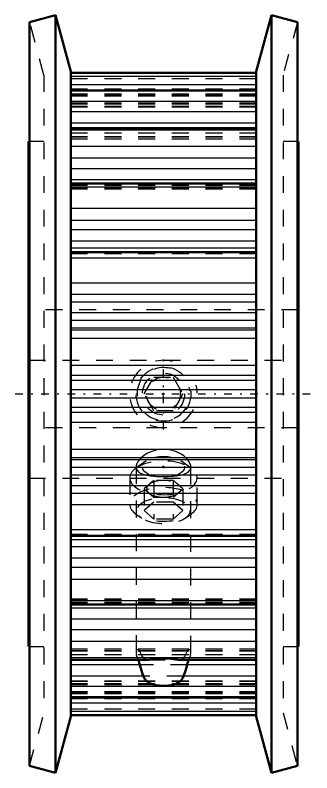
# Model space of a CAD drawing. Header units: millimetres. Extents: x -1 to 163, y 0 to 171.
# Drawn here: x 57.7 to 75.3, y 0 to 45 of the extents above; entities that cross this region are included whole.
import ezdxf

# ---------------------------------------------------------------- set-up
doc = ezdxf.new("R2010")
doc.units = ezdxf.units.MM
doc.linetypes.add('Center', pattern=[1.5, 0.45, -0.5, 0.05, -0.5])
doc.linetypes.add('Dashed', pattern=[2, 1, -1])
for name, color, linetype, lineweight in [('2d ConnectionPoints', 7, 'Continuous', 50), ('AM_4', 3, 'Continuous', 25), ('AM_5', 3, 'Continuous', 25), ('center', 4, 'Center', 25), ('hidden', 3, 'Dashed', 25), ('vis', 1, 'Continuous', 50)]:
    doc.layers.add(name, color=color, linetype=linetype, lineweight=lineweight)

# ---------------------------------------------------------------- blocks, each defined once
blk = doc.blocks.new('1_SET_SCREW4_3_1_0_in_MTP24XL037_A_C10_900')
at = {"layer": 'hidden'}
for p, q in [((65.479, 18.531), (64.867, 18.098)), ((68.133, 18.098), (67.521, 18.531)), ((64.5, 17.52), (64.5, 15.944)), ((65.923, 17.371), (65.345, 16.871)), ((65.923, 17.371), (65.923, 15.072)), ((67.077, 17.371), (65.923, 17.371)), ((67.655, 16.871), (67.077, 17.371)), ((67.077, 17.371), (67.077, 15.072)), ((68.5, 15.944), (68.5, 17.52)), ((65.345, 16.871), (65.345, 15.572)), ((65.345, 16.871), (65.923, 16.371)), ((67.077, 16.371), (67.655, 16.871)), ((67.655, 16.871), (67.655, 15.572)), ((65.923, 16.371), (67.077, 16.371)), ((65.923, 16.072), (65.345, 15.572)), ((67.077, 16.072), (65.923, 16.072)), ((67.655, 15.572), (67.077, 16.072)), ((64.867, 15.366), (65.218, 15.118)), ((65.345, 15.572), (65.923, 15.072)), ((67.077, 15.072), (67.655, 15.572)), ((67.782, 15.118), (68.133, 15.366)), ((67.077, 15.072), (65.923, 15.072))]:
    blk.add_line(p, q, dxfattribs=at)
for centre, major_axis, start_param, end_param in [((66.5, 17.52), (2, 0), 3.141593, 8.809298), ((66.5, 17.52), (2, 0), 2.526113, 3.141593), ((66.5, 16.871), (1, 0), 2.617994, 3.665191), ((66.5, 16.871), (1, 0), 1.570796, 2.617994), ((66.5, 16.871), (1, 0), 4.712389, 7.853982), ((66.5, 15.944), (2, 0), 5.667706, 9.424778), ((66.5, 16.871), (1, 0), 3.665191, 4.712389), ((66.5, 15.944), (2, 0), 3.141593, 5.667706)]:
    blk.add_ellipse(centre, major_axis=major_axis, ratio=0.5, start_param=start_param, end_param=end_param, dxfattribs=at)
for centre, major_axis in [((66.5, 18.17), (1.25, 0)), ((66.5, 15.572), (1.571, 0))]:
    blk.add_ellipse(centre, major_axis=major_axis, ratio=0.5, dxfattribs=at)
blk = doc.blocks.new('2_SET_SCREW4_3_2_0_in_MTP24XL037_A_C10_900')
at = {"layer": 'AM_5', "linetype": 'Dashed'}
blk.add_arc((66.5, 22.5), 1.57, 75, 15, dxfattribs=at)
at = {"layer": 'center'}
blk.add_line((66.5, 20.4), (66.5, 24.6), dxfattribs=at)
at = {"layer": 'hidden'}
for p, q in [((65.345, 22.5), (65.923, 23.5)), ((65.923, 23.5), (67.077, 23.5)), ((67.077, 23.5), (67.655, 22.5)), ((65.923, 21.5), (65.345, 22.5)), ((67.655, 22.5), (67.077, 21.5)), ((67.077, 21.5), (65.923, 21.5))]:
    blk.add_line(p, q, dxfattribs=at)
for radius in [1.25, 1]:
    blk.add_circle((66.5, 22.5), radius, dxfattribs=at)
blk = doc.blocks.new('3_MTP24XL037_A_C10_b_0_in_MTP24XL037_A_C10_900')
at = {"layer": 'AM_4'}
for p, q in [((72, 41.574), (61, 41.574)), ((72, 41.365), (61, 41.365)), ((72, 40.87), (61, 40.87)), ((72, 40.484), (61, 40.484)), ((72, 39.87), (61, 39.87)), ((72, 39.263), (61, 39.263)), ((72, 38.577), (61, 38.577)), ((72, 38.168), (61, 38.168)), ((72, 37.191), (61, 37.191)), ((72, 36.514), (61, 36.514)), ((72, 35.867), (61, 35.867)), ((72, 35.221), (61, 35.221)), ((72, 34.784), (61, 34.784)), ((72, 33.511), (61, 33.511)), ((72, 32.81), (61, 32.81)), ((72, 32.246), (61, 32.246)), ((72, 31.584), (61, 31.584)), ((72, 31.164), (61, 31.164)), ((72, 30.563), (61, 30.563)), ((72, 29.081), (61, 29.081)), ((72, 28.404), (61, 28.404)), ((72, 27.961), (61, 27.961)), ((72, 27.328), (61, 27.328)), ((72, 26.859), (61, 26.859)), ((72, 26.408), (61, 26.408)), ((72, 26.289), (61, 26.289)), ((72, 25.793), (61, 25.793)), ((72, 24.202), (61, 24.202)), ((72, 23.595), (61, 23.595)), ((72, 23.304), (61, 23.304)), ((72, 22.743), (61, 22.743)), ((72, 22.257), (61, 22.257)), ((72, 21.696), (61, 21.696)), ((72, 21.405), (61, 21.405)), ((72, 20.798), (61, 20.798)), ((72, 19.207), (61, 19.207)), ((72, 18.711), (61, 18.711)), ((72, 18.592), (61, 18.592)), ((72, 18.141), (61, 18.141)), ((72, 17.672), (61, 17.672)), ((72, 17.039), (61, 17.039)), ((72, 16.596), (61, 16.596)), ((72, 15.919), (61, 15.919)), ((72, 14.437), (61, 14.437)), ((72, 13.836), (61, 13.836)), ((72, 13.416), (61, 13.416)), ((72, 12.754), (61, 12.754)), ((72, 12.19), (61, 12.19)), ((72, 11.489), (61, 11.489)), ((72, 10.216), (61, 10.216)), ((72, 9.779), (61, 9.779)), ((72, 9.133), (61, 9.133)), ((72, 8.486), (61, 8.486)), ((72, 7.809), (61, 7.809)), ((72, 6.832), (61, 6.832)), ((65.092, 6.423), (61, 6.423)), ((72, 6.423), (67.908, 6.423)), ((65.304, 5.737), (61, 5.737)), ((72, 5.737), (67.696, 5.737)), ((72, 5.13), (61, 5.13)), ((72, 4.516), (61, 4.516)), ((72, 4.13), (61, 4.13)), ((72, 3.635), (61, 3.635)), ((72, 3.426), (61, 3.426))]:
    blk.add_line(p, q, dxfattribs=at)
at = {"layer": 'AM_5', "linetype": 'Dashed'}
blk.add_arc((66.5, 22.5), 2, 75, 15, dxfattribs=at)
at = {"layer": 'center'}
blk.add_line((57.7, 22.5), (75.3, 22.5), dxfattribs=at)
at = {"layer": 'hidden'}
for p, q in [((59.4, 41.439), (58.557, 44.586)), ((74.443, 44.586), (73.6, 41.439)), ((59.4, 41.439), (59.4, 3.561)), ((73.6, 41.439), (73.6, 3.561)), ((72, 41.224), (61, 41.224)), ((72, 40.6), (61, 40.6)), ((72, 40.303), (61, 40.303)), ((72, 40.25), (61, 40.25)), ((72, 40.248), (61, 40.248)), ((72, 40.192), (61, 40.192)), ((72, 39.776), (61, 39.776)), ((72, 39.706), (61, 39.706)), ((72, 39.581), (61, 39.581)), ((61, 39.558), (72, 39.558)), ((72, 38.169), (61, 38.169)), ((72, 37.992), (61, 37.992)), ((59.4, 37.5), (58.557, 37.5)), ((72, 37.774), (61, 37.774)), ((72, 37.749), (61, 37.749)), ((61, 37.663), (72, 37.663)), ((74.443, 37.5), (73.6, 37.5)), ((72, 34.966), (61, 34.966)), ((72, 34.878), (61, 34.878)), ((72, 34.731), (61, 34.731)), ((61, 34.694), (72, 34.694)), ((72, 30.914), (61, 30.914)), ((72, 30.854), (61, 30.854)), ((61, 30.852), (72, 30.852)), ((74.5, 27.5), (58.5, 27.5)), ((58.5, 24.5), (74.5, 24.5)), ((74.5, 20.5), (58.5, 20.5)), ((66.5, 19.214), (66.386, 19.211)), ((66.612, 19.211), (66.5, 19.214)), ((64.879, 18.172), (64.879, 7.128)), ((64.879, 18.17), (64.884, 18.11)), ((68.121, 7.128), (68.121, 18.171)), ((58.5, 17.5), (74.5, 17.5)), ((72, 14.148), (61, 14.148)), ((72, 14.146), (61, 14.146)), ((72, 14.086), (61, 14.086)), ((72, 10.306), (61, 10.306)), ((72, 10.269), (61, 10.269)), ((72, 10.122), (61, 10.122)), ((72, 10.034), (61, 10.034)), ((58.557, 7.5), (59.4, 7.5)), ((72, 7.337), (61, 7.337)), ((72, 7.251), (61, 7.251)), ((72, 7.226), (61, 7.226)), ((68.121, 7.128), (68.103, 7.251)), ((73.6, 7.5), (74.443, 7.5)), ((72, 7.008), (61, 7.008)), ((72, 6.831), (61, 6.831)), ((64.879, 7.128), (64.897, 7.008)), ((67.908, 6.423), (65.092, 6.423)), ((65.593, 6.721), (67.403, 6.721)), ((72, 5.442), (61, 5.442)), ((72, 5.419), (61, 5.419)), ((67.696, 5.737), (65.304, 5.737)), ((72, 5.294), (61, 5.294)), ((72, 5.224), (61, 5.224)), ((72, 4.808), (61, 4.808)), ((72, 4.752), (61, 4.752)), ((61, 4.75), (72, 4.75)), ((72, 4.697), (61, 4.697)), ((72, 4.4), (61, 4.4)), ((72, 3.776), (61, 3.776)), ((58.557, 0.414), (59.4, 3.561)), ((73.6, 3.561), (74.443, 0.414))]:
    blk.add_line(p, q, dxfattribs=at)
for points in [[(66.386, 19.211), (66.24, 19.198), (65.98, 19.147), (65.742, 19.068), (65.518, 18.961), (65.32, 18.834), (65.15, 18.689), (65.019, 18.537), (64.967, 18.457), (64.927, 18.378), (64.884, 18.235), (64.879, 18.17)], [(68.121, 18.17), (68.114, 18.245), (68.068, 18.39), (67.984, 18.533), (67.86, 18.679), (67.699, 18.82), (67.501, 18.95), (67.274, 19.062), (67.147, 19.109), (67.015, 19.148), (66.765, 19.197), (66.612, 19.211)], [(64.884, 18.11), (64.886, 18.098), (64.929, 17.983), (65.015, 17.882), (65.137, 17.798), (65.298, 17.73), (65.494, 17.677), (65.519, 17.671)], [(67.485, 17.672), (67.486, 17.672), (67.683, 17.724), (67.852, 17.792), (67.986, 17.882), (68.073, 17.987), (68.101, 18.048), (68.116, 18.11)], [(68.116, 18.11), (68.117, 18.114), (68.121, 18.17)], [(65.519, 17.671), (65.724, 17.637), (65.922, 17.616)], [(65.922, 17.616), (65.974, 17.612), (66.11, 17.603), (66.249, 17.597), (66.512, 17.593), (66.782, 17.598), (67.028, 17.612), (67.065, 17.615)], [(67.065, 17.615), (67.267, 17.636), (67.485, 17.672)], [(64.897, 7.251), (64.879, 7.129), (64.879, 7.128)], [(64.897, 7.251), (64.916, 7.295), (64.941, 7.324), (64.969, 7.336), (64.977, 7.337)], [(64.977, 7.337), (65.001, 7.332), (65.035, 7.311), (65.069, 7.272), (65.092, 7.226)], [(65.304, 6.831), (65.214, 6.979), (65.133, 7.136), (65.092, 7.226)], [(67.908, 7.226), (67.832, 7.064), (67.747, 6.911), (67.696, 6.831)], [(67.908, 7.226), (67.936, 7.279), (67.97, 7.316), (68.004, 7.334), (68.023, 7.337)], [(68.023, 7.337), (68.038, 7.335), (68.068, 7.317), (68.093, 7.279), (68.103, 7.251)], [(64.999, 6.721), (64.996, 6.729), (64.962, 6.822), (64.932, 6.904), (64.907, 6.977), (64.897, 7.008)], [(65.592, 6.721), (65.501, 6.726), (65.428, 6.742), (65.366, 6.771), (65.304, 6.831)], [(67.696, 6.831), (67.653, 6.785), (67.599, 6.752), (67.535, 6.732), (67.464, 6.723), (67.405, 6.721)], [(68.103, 7.008), (68.084, 6.952), (68.059, 6.881), (68.031, 6.803), (68.001, 6.721)], [(68.103, 7.008), (68.121, 7.127), (68.121, 7.128)]]:
    blk.add_lwpolyline(points, dxfattribs=at)
blk.add_circle((66.5, 22.5), 1.621, dxfattribs=at)
at = {"layer": 'vis'}
for p, q in [((60.102, 45), (58.557, 44.586)), ((58.557, 44.586), (58.557, 0.414)), ((61, 41.65), (60.102, 45)), ((60.102, 45), (60.102, 0)), ((72.898, 45), (72, 41.65)), ((74.443, 44.586), (72.898, 45)), ((72.898, 45), (72.898, 0)), ((74.443, 44.586), (74.443, 0.414)), ((61, 41.65), (61, 3.35)), ((72, 41.577), (61, 41.577)), ((72, 41.65), (72, 3.35)), ((72, 40.521), (61, 40.521)), ((72, 38.279), (61, 38.279)), ((58.557, 37.5), (58.5, 37.5)), ((58.5, 37.5), (58.5, 7.5)), ((74.5, 37.5), (74.443, 37.5)), ((74.5, 37.5), (74.5, 7.5)), ((72, 35.003), (61, 35.003)), ((72, 30.917), (61, 30.917)), ((61, 14.083), (72, 14.083)), ((61, 9.997), (72, 9.997)), ((58.5, 7.5), (58.557, 7.5)), ((74.443, 7.5), (74.5, 7.5)), ((61, 6.721), (65.593, 6.721)), ((67.403, 6.721), (72, 6.721)), ((61, 4.479), (72, 4.479)), ((60.102, 0), (61, 3.35)), ((61, 3.423), (72, 3.423)), ((72, 3.35), (72.898, 0)), ((58.557, 0.414), (60.102, 0)), ((72.898, 0), (74.443, 0.414))]:
    blk.add_line(p, q, dxfattribs=at)
for points in [[(67.405, 6.721), (67.334, 6.723), (67.191, 6.736), (66.964, 6.762), (66.724, 6.783), (66.473, 6.79), (66.222, 6.779), (66.045, 6.763), (65.873, 6.743), (65.711, 6.727), (65.601, 6.721), (65.592, 6.721)], [(65.092, 6.423), (65.064, 6.527), (65.03, 6.632), (64.999, 6.721)], [(65.092, 6.423), (65.168, 6.141), (65.253, 5.875), (65.304, 5.737)], [(67.696, 5.737), (67.786, 5.992), (67.867, 6.265), (67.908, 6.423)], [(68.001, 6.721), (67.999, 6.715), (67.965, 6.616), (67.931, 6.511), (67.908, 6.423)], [(65.304, 5.737), (65.347, 5.645), (65.401, 5.56), (65.465, 5.485), (65.536, 5.42), (65.666, 5.334), (65.809, 5.27), (66.036, 5.209), (66.276, 5.178), (66.527, 5.169), (66.778, 5.182), (66.955, 5.207), (67.127, 5.248), (67.289, 5.311), (67.399, 5.372), (67.499, 5.45), (67.572, 5.526), (67.634, 5.613), (67.696, 5.737)]]:
    blk.add_lwpolyline(points, dxfattribs=at)

msp = doc.modelspace()

# ---------------------------------------------------------------- linework, layer by layer
at = {"layer": '2d ConnectionPoints'}
for p in [(66.5, 22.5), (66.5, 22.5), (66.5, 18.17)]:
    msp.add_point(p, dxfattribs=at)

# ---------------------------------------------------------------- block references
for name in ['3_MTP24XL037_A_C10_b_0_in_MTP24XL037_A_C10_900', '2_SET_SCREW4_3_2_0_in_MTP24XL037_A_C10_900', '1_SET_SCREW4_3_1_0_in_MTP24XL037_A_C10_900']:
    msp.add_blockref(name, (0, 0))

doc.saveas('drawing.dxf')
